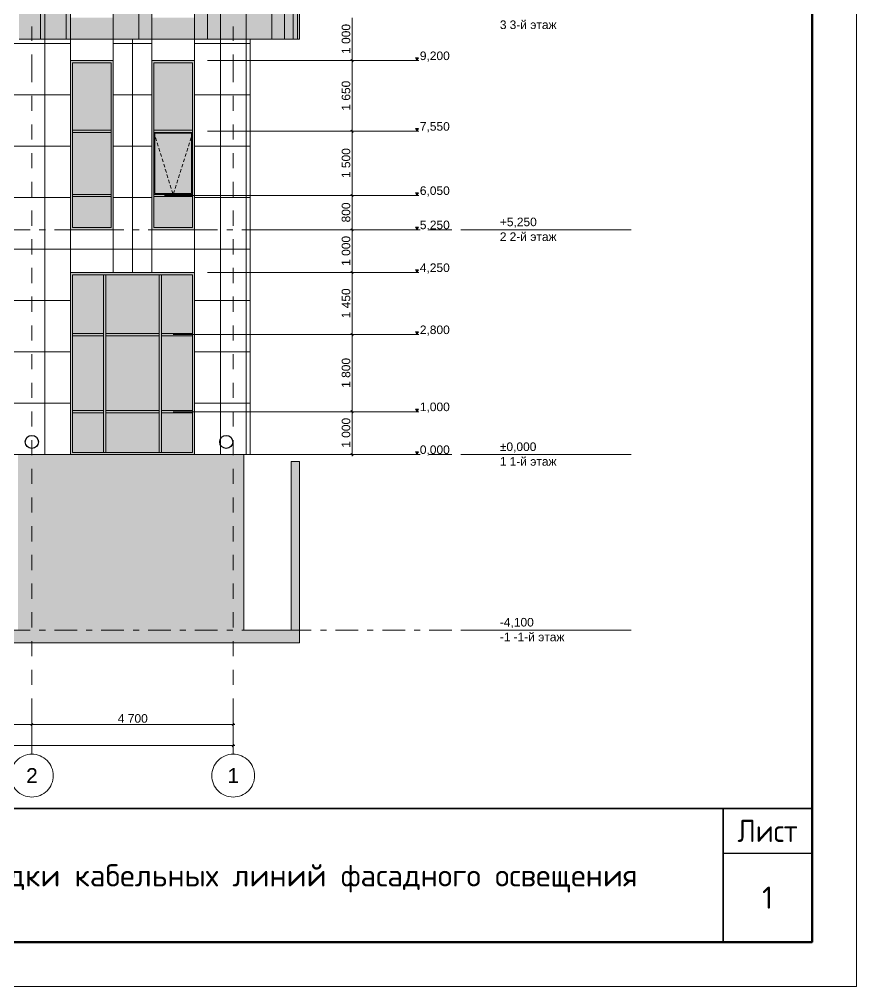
# Model space of a CAD drawing. Header units: millimetres. Extents: x 1499747 to 4230374, y -28481 to 441852.
# Drawn here: x 4068450 to 4087996, y 351399 to 373993 of the extents above; entities that cross this region are included whole.
import ezdxf
from ezdxf.enums import TextEntityAlignment as Align

# ---------------------------------------------------------------- set-up
doc = ezdxf.new("R2010")
doc.units = ezdxf.units.MM
doc.header["$MEASUREMENT"] = 0
doc.layers.add('Чертеж и Рисунок', color=7, linetype='Continuous')
doc.styles.add('РЎР“Р•РќР•Р\xa0Р\x98Р\xa0_РЎРўР\x98Р›Р¬_2', font='')
doc.styles.add('СПДС', font='isocpeur.ttf', dxfattribs={"width": 0.9})
doc.styles.get('РЎР“Р•РќР•Р\xa0Р\x98Р\xa0_РЎРўР\x98Р›Р¬_2').set_extended_font_data('GOST Common', italic=True)

# ---------------------------------------------------------------- blocks, each defined once
blk = doc.blocks.new('*U32')
at = {"lineweight": 0}
blk.add_lwpolyline([(-415, -5), (5, -5), (5, 292), (-415, 292)], close=True, dxfattribs=at)
at = {"color": 0, "linetype": 'Continuous', "lineweight": 50}
blk.add_lwpolyline([(-395, 287), (0, 287), (0, 0), (-395, 0)], close=True, dxfattribs=at)
at = {"lineweight": 35}
for points in [[(-120, 15), (0, 15)], [(-10, 15), (-10, 0)]]:
    blk.add_lwpolyline(points, dxfattribs=at)
blk.add_lwpolyline([(-10, 10), (0, 10)])
at = {"lineweight": 0}
blk.add_lwpolyline([(0, -5), (5, -5), (5, 0)], dxfattribs=at)
at = {"lineweight": -2, "insert": (-5, 12.5), "char_height": 2.5, "width": 10, "attachment_point": 5, "style": 'СПДС'}
blk.add_mtext('Лист', dxfattribs=at)
at = {"style": 'СПДС'}
for tag, p in [('ШИФР_ПРОЕКТА_ЛИСТ2', (-65, 7.5)), ('ЛИСТ_второй', (-5, 5))]:
    blk.add_attdef(tag, text='', height=2.5, dxfattribs=at).set_placement(p, align=Align.MIDDLE_CENTER)

msp = doc.modelspace()

# ---------------------------------------------------------------- hatches: boundary and pattern name
at = {"layer": 'Чертеж и Рисунок', "linetype": 'Continuous', "lineweight": 0, "true_color": 0xffffff}
for points in [[(4068441.89505, 399933.01142), (4068441.89505, 373528.37108), (4068941.89582, 373528.37108), (4068941.89582, 399933.01142)], [(4069541.89673, 377328.37688), (4069541.89673, 373528.37108), (4070642.09842, 373528.37108), (4070642.09842, 374028.37184), (4069642.19689, 374028.37184), (4069642.19689, 377328.37688)], [(4071242.09933, 377328.37688), (4071242.09933, 373528.37108), (4071542.09979, 373528.37108), (4071542.09979, 377328.37688)], [(4072842.10178, 375428.37398), (4072842.10178, 373528.37108), (4073142.10224, 373528.37108), (4073142.10224, 375428.37398)], [(4073742.10315, 375428.37398), (4073742.10315, 373528.37108), (4074342.10407, 373528.37108), (4074342.10407, 375428.37398)], [(4074642.10453, 373528.37108), (4074842.00483, 373528.37108), (4074842.00483, 375428.37398), (4074642.10453, 375428.37398)]]:
    msp.add_hatch(color=7, dxfattribs=at).paths.add_polyline_path(points)
at = {"layer": 'Чертеж и Рисунок', "linetype": 'Continuous', "lineweight": 0, "true_color": 0x868d8e}
for points in [[(4068941.89582, 377328.37688), (4068941.89582, 373528.37108), (4069541.89673, 373528.37108), (4069541.89673, 377328.37688)], [(4070642.09842, 377328.37688), (4070642.09842, 373528.37108), (4071242.09933, 373528.37108), (4071242.09933, 377328.37688)], [(4074842.00483, 373528.37108), (4074992.00506, 373528.37108), (4074992.00506, 377328.37688), (4074842.00483, 377328.37688)], [(4072542.10132, 375428.37398), (4072542.10132, 373528.37108), (4072842.10178, 373528.37108), (4072842.10178, 375428.37398)], [(4073742.10315, 375428.37398), (4073142.10224, 375428.37398), (4073142.10224, 373528.37108), (4073742.10315, 373528.37108)], [(4074342.10407, 375428.37398), (4074342.10407, 373528.37108), (4074642.10453, 373528.37108), (4074642.10453, 375428.37398)], [(4071542.09979, 374028.37184), (4071542.09979, 373528.37108), (4072542.10132, 373528.37108), (4072542.10132, 374028.37184)]]:
    msp.add_hatch(color=252, dxfattribs=at).paths.add_polyline_path(points)
at = {"layer": 'Чертеж и Рисунок', "linetype": 'Continuous', "lineweight": 0, "true_color": 0x2e2e2e}
for points in [[(4070641.69842, 373028.37032), (4069641.69689, 373028.37032), (4069691.69696, 372978.37024), (4070591.69834, 372978.37024)], [(4069641.69689, 373028.37032), (4069641.69689, 371378.36779), (4069691.69696, 371378.36779), (4069691.69696, 372978.37024)], [(4070591.69834, 372978.37024), (4070591.69834, 371378.36779), (4070641.69842, 371378.36779), (4070641.69842, 373028.37032)], [(4071541.69979, 373028.37032), (4071591.69987, 372978.37024), (4072491.70124, 372978.37024), (4072541.70132, 373028.37032)], [(4071541.69979, 371378.36779), (4071591.69987, 371378.36779), (4071591.69987, 372978.37024), (4071541.69979, 373028.37032)], [(4072541.70132, 371378.36779), (4072541.70132, 373028.37032), (4072491.70124, 372978.37024), (4072491.70124, 371378.36779)], [(4069641.69689, 369878.3655), (4069691.69696, 369878.3655), (4069691.69696, 371378.36779), (4069641.69689, 371378.36779)], [(4069691.69696, 371403.36783), (4069691.69696, 371353.36776), (4070591.69834, 371353.36776), (4070591.69834, 371403.36783)], [(4070641.69842, 369878.3655), (4070641.69842, 371378.36779), (4070591.69834, 371378.36779), (4070591.69834, 369878.3655)], [(4071541.69979, 369878.3655), (4071591.69987, 369878.3655), (4071591.69987, 371378.36779), (4071541.69979, 371378.36779)], [(4071591.69987, 371403.36783), (4071591.69987, 371353.36776), (4072491.70124, 371353.36776), (4072491.70124, 371403.36783)], [(4072541.70132, 369878.3655), (4072541.70132, 371378.36779), (4072491.70124, 371378.36779), (4072491.70124, 369878.3655)], [(4069641.69689, 369878.3655), (4069641.69689, 369078.36428), (4069691.69696, 369128.36436), (4069691.69696, 369878.3655)], [(4070591.69834, 369903.36554), (4069691.69696, 369903.36554), (4069691.69696, 369853.36546), (4070591.69834, 369853.36546)], [(4070641.69842, 369878.3655), (4070591.69834, 369878.3655), (4070591.69834, 369128.36436), (4070641.69842, 369078.36428)], [(4071541.69979, 369878.3655), (4071541.69979, 369078.36428), (4071591.69987, 369128.36436), (4071591.69987, 369878.3655)], [(4072491.70124, 369903.36554), (4071591.69987, 369903.36554), (4071591.69987, 369853.36546), (4072491.70124, 369853.36546)], [(4072541.70132, 369878.3655), (4072491.70124, 369878.3655), (4072491.70124, 369128.36436), (4072541.70132, 369078.36428)], [(4069641.69689, 369078.36428), (4070641.69842, 369078.36428), (4070591.69834, 369128.36436), (4069691.69696, 369128.36436)], [(4071541.69979, 369078.36428), (4072541.70132, 369078.36428), (4072491.70124, 369128.36436), (4071591.69987, 369128.36436)], [(4069641.99689, 367128.3613), (4069691.99696, 367128.3613), (4069691.99696, 368028.36268), (4069641.99689, 368078.36275)], [(4070441.99811, 368078.36275), (4069641.99689, 368078.36275), (4069691.99696, 368028.36268), (4070441.99811, 368028.36268)], [(4070441.99811, 368078.36275), (4070441.99811, 368028.36268), (4071091.9991, 368028.36268), (4071091.9991, 368078.36275)], [(4071091.9991, 368078.36275), (4071091.9991, 368028.36268), (4071742.0001, 368028.36268), (4071742.0001, 368078.36275)], [(4071742.0001, 368078.36275), (4071742.0001, 368028.36268), (4072492.00124, 368028.36268), (4072542.00132, 368078.36275)], [(4072542.00132, 367128.3613), (4072542.00132, 368078.36275), (4072492.00124, 368028.36268), (4072492.00124, 367128.3613)], [(4070416.99807, 368028.36268), (4070416.99807, 367128.3613), (4070466.99815, 367128.3613), (4070466.99815, 368028.36268)], [(4071717.00006, 368028.36268), (4071717.00006, 367128.3613), (4071767.00013, 367128.3613), (4071767.00013, 368028.36268)], [(4069641.99689, 366628.36054), (4069691.99696, 366628.36054), (4069691.99696, 367128.3613), (4069641.99689, 367128.3613)], [(4070416.99807, 367128.3613), (4070416.99807, 366628.36054), (4070466.99815, 366628.36054), (4070466.99815, 367128.3613)], [(4071717.00006, 367128.3613), (4071717.00006, 366628.36054), (4071767.00013, 366628.36054), (4071767.00013, 367128.3613)], [(4072542.00132, 366628.36054), (4072542.00132, 367128.3613), (4072492.00124, 367128.3613), (4072492.00124, 366628.36054)], [(4069641.99689, 366228.35993), (4069691.99696, 366228.35993), (4069691.99696, 366628.36054), (4069641.99689, 366628.36054)], [(4069691.99696, 366653.36058), (4069691.99696, 366603.3605), (4070416.99807, 366603.3605), (4070416.99807, 366653.36058)], [(4070416.99807, 366628.36054), (4070416.99807, 366228.35993), (4070466.99815, 366228.35993), (4070466.99815, 366628.36054)], [(4070466.99815, 366603.3605), (4071091.9991, 366603.3605), (4071091.9991, 366653.36058), (4070466.99815, 366653.36058)], [(4071091.9991, 366653.36058), (4071091.9991, 366603.3605), (4071717.00006, 366603.3605), (4071717.00006, 366653.36058)], [(4071717.00006, 366628.36054), (4071717.00006, 366228.35993), (4071767.00013, 366228.35993), (4071767.00013, 366628.36054)], [(4071767.00013, 366653.36058), (4071767.00013, 366603.3605), (4072492.00124, 366603.3605), (4072492.00124, 366653.36058)], [(4072542.00132, 366228.35993), (4072542.00132, 366628.36054), (4072492.00124, 366628.36054), (4072492.00124, 366228.35993)], [(4069641.99689, 364828.35779), (4069691.99696, 364828.35779), (4069691.99696, 366228.35993), (4069641.99689, 366228.35993)], [(4070416.99807, 366228.35993), (4070416.99807, 364828.35779), (4070466.99815, 364828.35779), (4070466.99815, 366228.35993)], [(4071717.00006, 366228.35993), (4071717.00006, 364828.35779), (4071767.00013, 364828.35779), (4071767.00013, 366228.35993)], [(4072542.00132, 364828.35779), (4072542.00132, 366228.35993), (4072492.00124, 366228.35993), (4072492.00124, 364828.35779)], [(4069641.99689, 364828.35779), (4069641.99689, 363828.35626), (4069691.99696, 363878.35634), (4069691.99696, 364828.35779)], [(4069691.99696, 364853.35783), (4069691.99696, 364803.35775), (4070416.99807, 364803.35775), (4070416.99807, 364853.35783)], [(4070466.99815, 364828.35779), (4070416.99807, 364828.35779), (4070416.99807, 363878.35634), (4070466.99815, 363878.35634)], [(4070466.99815, 364803.35775), (4071091.9991, 364803.35775), (4071091.9991, 364853.35783), (4070466.99815, 364853.35783)], [(4071091.9991, 364853.35783), (4071091.9991, 364803.35775), (4071717.00006, 364803.35775), (4071717.00006, 364853.35783)], [(4071717.00006, 364828.35779), (4071717.00006, 363878.35634), (4071767.00013, 363878.35634), (4071767.00013, 364828.35779)], [(4071767.00013, 364853.35783), (4071767.00013, 364803.35775), (4072492.00124, 364803.35775), (4072492.00124, 364853.35783)], [(4072542.00132, 364828.35779), (4072492.00124, 364828.35779), (4072492.00124, 363878.35634), (4072542.00132, 363828.35626)], [(4070441.99811, 363828.35626), (4070441.99811, 363878.35634), (4069691.99696, 363878.35634), (4069641.99689, 363828.35626)], [(4071091.9991, 363828.35626), (4071091.9991, 363878.35634), (4070441.99811, 363878.35634), (4070441.99811, 363828.35626)], [(4071742.0001, 363828.35626), (4071742.0001, 363878.35634), (4071091.9991, 363878.35634), (4071091.9991, 363828.35626)], [(4071742.0001, 363828.35626), (4072542.00132, 363828.35626), (4072492.00124, 363878.35634), (4071742.0001, 363878.35634)]]:
    msp.add_hatch(color=250, dxfattribs=at).paths.add_polyline_path(points)
at = {"layer": 'Чертеж и Рисунок', "linetype": 'Continuous', "lineweight": 0, "true_color": 0x000000}
for points in [[(4077731.30925, 373028.37032), (4077767.5093, 373090.87041), (4077695.00919, 373090.87041)], [(4077731.30925, 371378.36779), (4077767.5093, 371440.86789), (4077695.00919, 371440.86789)], [(4077731.30925, 369878.3655), (4077767.5093, 369940.8656), (4077695.00919, 369940.8656)], [(4077731.30925, 369078.36428), (4077767.5093, 369140.86438), (4077695.00919, 369140.86438)], [(4077731.30925, 368078.36275), (4077767.5093, 368140.86285), (4077695.00919, 368140.86285)], [(4077731.30925, 366628.36054), (4077767.5093, 366690.86063), (4077695.00919, 366690.86063)], [(4077731.30925, 364828.35779), (4077767.5093, 364890.85788), (4077695.00919, 364890.85788)], [(4077731.30925, 363828.35626), (4077767.5093, 363890.85635), (4077695.00919, 363890.85635)]]:
    msp.add_hatch(color=18, dxfattribs=at).paths.add_polyline_path(points)
at = {"layer": 'Чертеж и Рисунок', "linetype": 'Continuous', "lineweight": 0, "true_color": 0x84adf9}
for points in [[(4070591.69834, 372978.37024), (4069691.69696, 372978.37024), (4069691.69696, 371403.36783), (4070591.69834, 371403.36783)], [(4071591.69987, 371403.36783), (4072491.70124, 371403.36783), (4072491.70124, 372978.37024), (4071591.69987, 372978.37024)], [(4070591.69834, 371353.36776), (4069691.69696, 371353.36776), (4069691.69696, 369903.36554), (4070591.69834, 369903.36554)], [(4071611.6999, 369923.36557), (4072471.70121, 369923.36557), (4072471.70121, 371333.36773), (4071611.6999, 371333.36773)], [(4069691.69696, 369128.36436), (4070591.69834, 369128.36436), (4070591.69834, 369853.36546), (4069691.69696, 369853.36546)], [(4071591.69987, 369128.36436), (4072491.70124, 369128.36436), (4072491.70124, 369853.36546), (4071591.69987, 369853.36546)], [(4070416.99807, 368028.36268), (4069691.99696, 368028.36268), (4069691.99696, 366653.36058), (4070416.99807, 366653.36058), (4070416.99807, 367128.3613)], [(4070466.99815, 368028.36268), (4070466.99815, 366653.36058), (4071717.00006, 366653.36058), (4071717.00006, 367128.3613), (4071717.00006, 368028.36268)], [(4071767.00013, 368028.36268), (4071767.00013, 366653.36058), (4072492.00124, 366653.36058), (4072492.00124, 367128.3613), (4072492.00124, 368028.36268)], [(4069691.99696, 364853.35783), (4070416.99807, 364853.35783), (4070416.99807, 366228.35993), (4070416.99807, 366603.3605), (4069691.99696, 366603.3605)], [(4070466.99815, 364853.35783), (4071717.00006, 364853.35783), (4071717.00006, 366228.35993), (4071717.00006, 366603.3605), (4070466.99815, 366603.3605)], [(4071767.00013, 364853.35783), (4072492.00124, 364853.35783), (4072492.00124, 366228.35993), (4072492.00124, 366603.3605), (4071767.00013, 366603.3605)], [(4069691.99696, 364803.35775), (4069691.99696, 363878.35634), (4070416.99807, 363878.35634), (4070416.99807, 364803.35775)], [(4071717.00006, 364803.35775), (4070466.99815, 364803.35775), (4070466.99815, 363878.35634), (4071717.00006, 363878.35634)], [(4071767.00013, 364803.35775), (4071767.00013, 363878.35634), (4072492.00124, 363878.35634), (4072492.00124, 364803.35775)]]:
    msp.add_hatch(color=161, dxfattribs=at).paths.add_polyline_path(points)
at = {"layer": 'Чертеж и Рисунок', "linetype": 'Continuous', "lineweight": 0, "true_color": 0xf7fdff}
for points in [[(4071591.69987, 369903.36554), (4071611.6999, 369923.36557), (4071611.6999, 371333.36773), (4071591.69987, 371353.36776)], [(4072491.70124, 371353.36776), (4071591.69987, 371353.36776), (4071611.6999, 371333.36773), (4072471.70121, 371333.36773)], [(4072491.70124, 369903.36554), (4072491.70124, 371353.36776), (4072471.70121, 371333.36773), (4072471.70121, 369923.36557)], [(4072491.70124, 369903.36554), (4072471.70121, 369923.36557), (4071611.6999, 369923.36557), (4071591.69987, 369903.36554)]]:
    msp.add_hatch(color=7, dxfattribs=at).paths.add_polyline_path(points)
at = {"layer": 'Чертеж и Рисунок', "linetype": 'Continuous', "lineweight": 0, "true_color": 0x7f7f7f}
for points in [[(4068416.99502, 363828.35626), (4068416.99502, 359728.35), (4069066.99601, 359728.35), (4069066.99601, 363828.35626)], [(4069066.99601, 363628.35595), (4073192.00231, 363628.35595), (4073192.00231, 363828.35626), (4069066.99601, 363828.35626)], [(4073192.00231, 363828.35626), (4073192.00231, 359728.35), (4073692.00308, 359728.35), (4073692.00308, 363828.35626)], [(4069066.99601, 363428.35565), (4073192.00231, 363428.35565), (4073192.00231, 363628.35595), (4069066.99601, 363628.35595)], [(4074991.90506, 363668.35602), (4074791.90476, 363668.35602), (4074791.90476, 359728.35), (4074991.90506, 359728.35)], [(4069066.99601, 363428.35565), (4069066.99601, 359728.35), (4073192.00231, 359728.35), (4073192.00231, 363428.35565)], [(4040291.95205, 359428.34954), (4074991.90506, 359428.34954), (4074991.90506, 359728.35), (4040291.95205, 359728.35)]]:
    msp.add_hatch(color=8, dxfattribs=at).paths.add_polyline_path(points)

# ---------------------------------------------------------------- linework, layer by layer
at = {"color": 4, "lineweight": 30}
for centre in [(4068741.99551, 364122.94576), (4073279.68554, 364122.94576)]:
    msp.add_circle(centre, 153.33953, dxfattribs=at)
at = {"layer": 'Чертеж и Рисунок', "color": 253, "linetype": 'Continuous', "lineweight": 5, "true_color": 0xaaaaaa}
for points in [[(4069042.19597, 373528.37108), (4069042.19597, 404178.45791)], [(4069642.19689, 373528.37108), (4069642.19689, 404178.45791)], [(4070642.19842, 373528.37108), (4070642.19842, 404178.45791)], [(4071242.19933, 373528.37108), (4071242.19933, 404178.45791)], [(4071542.29979, 373528.37108), (4071542.29979, 404178.45791)], [(4072542.10132, 373528.37108), (4072542.10132, 377328.37688)], [(4073142.10224, 373528.37108), (4073142.10224, 377328.37688)], [(4073742.10315, 373578.37116), (4073742.10315, 377328.37688)], [(4074342.10407, 373528.37108), (4074342.10407, 377328.37688)], [(4074942.10499, 373528.37108), (4074942.10499, 377328.37688)], [(4068941.89582, 373528.37108), (4069642.19689, 373528.37108)], [(4069041.89597, 373528.37108), (4069041.89597, 363828.35626)], [(4069641.69689, 373528.37108), (4069641.69689, 363828.35626)], [(4070641.69842, 373528.37108), (4070641.69842, 368078.36275)], [(4070642.09842, 373528.37108), (4071542.09979, 373528.37108)], [(4071091.6991, 373528.37108), (4071091.6991, 368078.36275)], [(4071541.69979, 373528.37108), (4071541.69979, 368078.36275)], [(4072541.70132, 373528.37108), (4072541.70132, 363828.35626)], [(4073141.70223, 373528.37108), (4073141.70223, 363828.35626)], [(4073741.70315, 373528.37108), (4073741.70315, 363828.35626)], [(4067841.99414, 373427.97093), (4069641.99689, 373427.97093)], [(4070641.69842, 373427.97093), (4071541.69979, 373427.97093)], [(4072542.00132, 373427.97093), (4073842.0033, 373427.97093)], [(4067841.99414, 372227.96909), (4069641.69689, 372227.96909)], [(4069641.69689, 372227.96909), (4069641.99689, 372227.96909)], [(4070641.69842, 372227.96909), (4071541.69979, 372227.96909)], [(4072542.00132, 372227.96909), (4073842.0033, 372227.96909)], [(4067841.99414, 371027.96726), (4069641.69689, 371027.96726)], [(4069641.69689, 371027.96726), (4069641.99689, 371027.96726)], [(4070641.69842, 371027.96726), (4071541.69979, 371027.96726)], [(4072542.00132, 371027.96726), (4073842.0033, 371027.96726)], [(4067841.99414, 369827.96543), (4069641.69689, 369827.96543)], [(4069641.69689, 369827.96543), (4069641.99689, 369827.96543)], [(4070641.69842, 369827.96543), (4071541.69979, 369827.96543)], [(4072542.00132, 369827.96543), (4073842.0033, 369827.96543)], [(4064941.98971, 368627.96359), (4069641.69689, 368627.96359)], [(4069641.79689, 368627.96359), (4072541.80132, 368627.96359)], [(4072541.90132, 368627.96359), (4072542.00132, 368627.96359)], [(4072542.00132, 368627.96359), (4073842.0033, 368627.96359)], [(4067841.99414, 367427.96176), (4069641.79689, 367427.96176)], [(4069641.79689, 367427.96176), (4069641.99689, 367427.96176)], [(4072542.00132, 367427.96176), (4073842.0033, 367427.96176)], [(4067841.99414, 366227.95993), (4069641.79689, 366227.95993)], [(4072542.00132, 366227.95993), (4073842.0033, 366227.95993)], [(4067841.99414, 365027.95809), (4069641.89689, 365027.95809)], [(4072542.00132, 365027.95809), (4073842.0033, 365027.95809)]]:
    msp.add_lwpolyline(points, dxfattribs=at)
at = {"layer": 'Чертеж и Рисунок', "color": 7, "linetype": 'Continuous', "lineweight": 5}
for points in [[(4068941.89582, 373528.37108), (4068941.89582, 399933.01142)], [(4069541.89673, 377328.37688), (4069541.89673, 373528.37108)], [(4071242.09933, 377328.37688), (4071242.09933, 373528.37108)], [(4074842.00483, 377328.37688), (4074842.00483, 373528.37108)], [(4074992.00506, 377328.37688), (4074992.00506, 373528.37108)], [(4071542.09979, 373528.37108), (4071542.09979, 376778.37604)], [(4072842.10178, 375428.37398), (4072842.10178, 373528.37108)], [(4073142.10224, 373528.37108), (4073142.10224, 375428.37398)], [(4073742.10315, 375428.37398), (4073742.10315, 373528.37108)], [(4074342.10407, 373528.37108), (4074342.10407, 375428.37398)], [(4074642.10453, 375428.37398), (4074642.10453, 373528.37108)], [(4070642.09842, 373528.37108), (4070642.09842, 374028.37184)], [(4076216.90693, 373028.37032), (4076216.90693, 374028.37184)], [(4068441.89505, 373528.37108), (4068941.89582, 373528.37108)], [(4069541.89673, 373528.37108), (4070642.09842, 373528.37108)], [(4071242.09933, 373528.37108), (4071542.09979, 373528.37108)], [(4072842.10178, 373528.37108), (4073142.10224, 373528.37108)], [(4073742.10315, 373528.37108), (4074342.10407, 373528.37108)], [(4073842.0033, 363828.35626), (4073842.0033, 373528.37108)], [(4074642.10453, 373528.37108), (4074842.00483, 373528.37108)], [(4074842.00483, 373528.37108), (4074992.00506, 373528.37108)], [(4069641.69689, 373028.37032), (4070641.69842, 373028.37032)], [(4071541.69979, 373028.37032), (4072541.70132, 373028.37032)], [(4077731.30925, 373028.37032), (4072841.70178, 373028.37032)], [(4076263.807, 373028.37032), (4072841.70178, 373028.37032)], [(4076191.90689, 373053.37035), (4076241.90697, 373003.37028)], [(4076216.90693, 371378.36779), (4076216.90693, 373028.37032)], [(4077731.30925, 373028.37032), (4077695.00919, 373090.87041)], [(4077695.00919, 373090.87041), (4077767.5093, 373090.87041)], [(4077767.5093, 373090.87041), (4077731.30925, 373028.37032)], [(4077731.30925, 373028.37032), (4077778.10932, 373028.37032)], [(4070591.69834, 372978.37024), (4069691.69696, 372978.37024)], [(4069691.69696, 371403.36783), (4069691.69696, 372978.37024)], [(4070591.69834, 371403.36783), (4070591.69834, 372978.37024)], [(4072491.70124, 372978.37024), (4071591.69987, 372978.37024)], [(4071591.69987, 371403.36783), (4071591.69987, 372978.37024)], [(4072491.70124, 371403.36783), (4072491.70124, 372978.37024)], [(4077731.30925, 371378.36779), (4077695.00919, 371440.86789)], [(4077695.00919, 371440.86789), (4077767.5093, 371440.86789)], [(4077767.5093, 371440.86789), (4077731.30925, 371378.36779)], [(4069691.69696, 371378.36779), (4069691.69696, 371403.36783)], [(4070591.69834, 371403.36783), (4069691.69696, 371403.36783)], [(4069691.69696, 371353.36776), (4069691.69696, 371378.36779)], [(4070591.69834, 371353.36776), (4069691.69696, 371353.36776)], [(4069691.69696, 369878.3655), (4069691.69696, 371353.36776)], [(4070591.69834, 371378.36779), (4070591.69834, 371403.36783)], [(4070591.69834, 371353.36776), (4070591.69834, 371378.36779)], [(4070591.69834, 369903.36554), (4070591.69834, 371353.36776)], [(4071591.69987, 371378.36779), (4071591.69987, 371403.36783)], [(4072491.70124, 371403.36783), (4071591.69987, 371403.36783)], [(4071591.69987, 371353.36776), (4071591.69987, 371378.36779)], [(4072491.70124, 371353.36776), (4071591.69987, 371353.36776)], [(4071591.69987, 369878.3655), (4071591.69987, 371353.36776)], [(4071611.6999, 371333.36773), (4071611.6999, 369923.36557)], [(4072471.70121, 371333.36773), (4071611.6999, 371333.36773)], [(4072471.70121, 369923.36557), (4072471.70121, 371333.36773)], [(4072491.70124, 371378.36779), (4072491.70124, 371403.36783)], [(4072491.70124, 371353.36776), (4072491.70124, 371378.36779)], [(4072491.70124, 369903.36554), (4072491.70124, 371353.36776)], [(4077731.30925, 371378.36779), (4072841.70178, 371378.36779)], [(4076263.807, 371378.36779), (4072841.70178, 371378.36779)], [(4076191.90689, 371403.36783), (4076241.90697, 371353.36776)], [(4076216.90693, 369878.3655), (4076216.90693, 371378.36779)], [(4077731.30925, 371378.36779), (4077778.10932, 371378.36779)], [(4069691.69696, 369903.36554), (4070591.69834, 369903.36554)], [(4069691.69696, 369128.36436), (4069691.69696, 369878.3655)], [(4069691.69696, 369853.36546), (4070591.69834, 369853.36546)], [(4070591.69834, 369878.3655), (4070591.69834, 369903.36554)], [(4070591.69834, 369853.36546), (4070591.69834, 369878.3655)], [(4070591.69834, 369128.36436), (4070591.69834, 369853.36546)], [(4071591.69987, 369903.36554), (4072491.70124, 369903.36554)], [(4071591.69987, 369128.36436), (4071591.69987, 369878.3655)], [(4071591.69987, 369853.36546), (4072491.70124, 369853.36546)], [(4071611.6999, 369923.36557), (4072471.70121, 369923.36557)], [(4076263.807, 369878.3655), (4071841.70025, 369878.3655)], [(4072491.70124, 369878.3655), (4072491.70124, 369903.36554)], [(4072491.70124, 369853.36546), (4072491.70124, 369878.3655)], [(4072491.70124, 369128.36436), (4072491.70124, 369853.36546)], [(4077731.30925, 369878.3655), (4072841.70178, 369878.3655)], [(4076191.90689, 369903.36554), (4076241.90697, 369853.36546)], [(4076216.90693, 369078.36428), (4076216.90693, 369878.3655)], [(4077731.30925, 369878.3655), (4077695.00919, 369940.8656)], [(4077695.00919, 369940.8656), (4077767.5093, 369940.8656)], [(4077767.5093, 369940.8656), (4077731.30925, 369878.3655)], [(4077731.30925, 369878.3655), (4077778.10932, 369878.3655)], [(4070641.69842, 369078.36428), (4069641.69689, 369078.36428)], [(4070591.69834, 369128.36436), (4069691.69696, 369128.36436)], [(4072541.70132, 369078.36428), (4071541.69979, 369078.36428)], [(4072491.70124, 369128.36436), (4071591.69987, 369128.36436)], [(4072541.70132, 369078.36428), (4072541.90132, 369078.36428)], [(4076263.807, 369078.36428), (4073742.00315, 369078.36428)], [(4077731.30925, 369078.36428), (4073992.00353, 369078.36428)], [(4076191.90689, 369103.36432), (4076241.90697, 369053.36424)], [(4076216.90693, 368078.36275), (4076216.90693, 369078.36428)], [(4077731.30925, 369078.36428), (4077695.00919, 369140.86438)], [(4077695.00919, 369140.86438), (4077767.5093, 369140.86438)], [(4077767.5093, 369140.86438), (4077731.30925, 369078.36428)], [(4077731.30925, 369078.36428), (4077778.10932, 369078.36428)], [(4078867.21098, 369078.36428), (4078967.21113, 369078.36428)], [(4078967.21113, 369078.36428), (4079067.21129, 369078.36428)], [(4079267.21159, 369078.36428), (4079067.21129, 369078.36428)], [(4079267.21159, 369078.36428), (4079667.2122, 369078.36428)], [(4082729.21688, 369078.36428), (4079667.2122, 369078.36428)], [(4072541.80132, 368878.36397), (4072541.90132, 368878.36397)], [(4069641.99689, 363828.35626), (4069641.99689, 368078.36275)], [(4069641.99689, 368078.36275), (4072542.00132, 368078.36275)], [(4072542.00132, 368078.36275), (4072542.00132, 363828.35626)], [(4077731.30925, 368078.36275), (4072842.00178, 368078.36275)], [(4076263.807, 368078.36275), (4072842.00178, 368078.36275)], [(4076191.90689, 368103.36279), (4076241.90697, 368053.36271)], [(4076216.90693, 366628.36054), (4076216.90693, 368078.36275)], [(4077731.30925, 368078.36275), (4077695.00919, 368140.86285)], [(4077695.00919, 368140.86285), (4077767.5093, 368140.86285)], [(4077767.5093, 368140.86285), (4077731.30925, 368078.36275)], [(4077731.30925, 368078.36275), (4077778.10932, 368078.36275)], [(4069691.99696, 367128.3613), (4069691.99696, 368028.36268)], [(4069691.99696, 368028.36268), (4070416.99807, 368028.36268)], [(4070416.99807, 367128.3613), (4070416.99807, 368028.36268)], [(4070416.99807, 368028.36268), (4070441.99811, 368028.36268)], [(4070441.99811, 368028.36268), (4070466.99815, 368028.36268)], [(4070466.99815, 368028.36268), (4071091.9991, 368028.36268)], [(4070466.99815, 367128.3613), (4070466.99815, 368028.36268)], [(4071091.9991, 368028.36268), (4071717.00006, 368028.36268)], [(4071717.00006, 367128.3613), (4071717.00006, 368028.36268)], [(4071717.00006, 368028.36268), (4071742.0001, 368028.36268)], [(4071742.0001, 368028.36268), (4071767.00013, 368028.36268)], [(4071767.00013, 368028.36268), (4072492.00124, 368028.36268)], [(4071767.00013, 367128.3613), (4071767.00013, 368028.36268)], [(4072492.00124, 367128.3613), (4072492.00124, 368028.36268)], [(4069691.99696, 366628.36054), (4069691.99696, 367128.3613)], [(4070416.99807, 366653.36058), (4070416.99807, 367128.3613)], [(4070466.99815, 366653.36058), (4070466.99815, 367128.3613)], [(4071717.00006, 366653.36058), (4071717.00006, 367128.3613)], [(4071767.00013, 366653.36058), (4071767.00013, 367128.3613)], [(4072492.00124, 366628.36054), (4072492.00124, 367128.3613)], [(4077731.30925, 366628.36054), (4077695.00919, 366690.86063)], [(4077695.00919, 366690.86063), (4077767.5093, 366690.86063)], [(4077767.5093, 366690.86063), (4077731.30925, 366628.36054)], [(4070416.99807, 366653.36058), (4069691.99696, 366653.36058)], [(4069691.99696, 366228.35993), (4069691.99696, 366628.36054)], [(4070416.99807, 366603.3605), (4069691.99696, 366603.3605)], [(4070416.99807, 366628.36054), (4070416.99807, 366653.36058)], [(4070416.99807, 366603.3605), (4070416.99807, 366628.36054)], [(4070416.99807, 366228.35993), (4070416.99807, 366603.3605)], [(4070466.99815, 366628.36054), (4070466.99815, 366653.36058)], [(4071091.9991, 366653.36058), (4070466.99815, 366653.36058)], [(4070466.99815, 366603.3605), (4070466.99815, 366628.36054)], [(4070466.99815, 366228.35993), (4070466.99815, 366603.3605)], [(4071091.9991, 366603.3605), (4070466.99815, 366603.3605)], [(4071717.00006, 366653.36058), (4071091.9991, 366653.36058)], [(4071717.00006, 366603.3605), (4071091.9991, 366603.3605)], [(4071717.00006, 366628.36054), (4071717.00006, 366653.36058)], [(4071717.00006, 366603.3605), (4071717.00006, 366628.36054)], [(4071717.00006, 366228.35993), (4071717.00006, 366603.3605)], [(4071767.00013, 366628.36054), (4071767.00013, 366653.36058)], [(4072492.00124, 366653.36058), (4071767.00013, 366653.36058)], [(4071767.00013, 366603.3605), (4071767.00013, 366628.36054)], [(4071767.00013, 366228.35993), (4071767.00013, 366603.3605)], [(4072492.00124, 366603.3605), (4071767.00013, 366603.3605)], [(4076263.807, 366628.36054), (4072042.00055, 366628.36054)], [(4072492.00124, 366228.35993), (4072492.00124, 366628.36054)], [(4077731.30925, 366628.36054), (4072842.00178, 366628.36054)], [(4076191.90689, 366653.36058), (4076241.90697, 366603.3605)], [(4076216.90693, 364828.35779), (4076216.90693, 366628.36054)], [(4077731.30925, 366628.36054), (4077778.10932, 366628.36054)], [(4069691.99696, 364828.35779), (4069691.99696, 366228.35993)], [(4070416.99807, 364853.35783), (4070416.99807, 366228.35993)], [(4070466.99815, 364853.35783), (4070466.99815, 366228.35993)], [(4071717.00006, 364853.35783), (4071717.00006, 366228.35993)], [(4071767.00013, 364853.35783), (4071767.00013, 366228.35993)], [(4072492.00124, 364828.35779), (4072492.00124, 366228.35993)], [(4077731.30925, 364828.35779), (4077695.00919, 364890.85788)], [(4077695.00919, 364890.85788), (4077767.5093, 364890.85788)], [(4077767.5093, 364890.85788), (4077731.30925, 364828.35779)], [(4070416.99807, 364853.35783), (4069691.99696, 364853.35783)], [(4069691.99696, 363878.35634), (4069691.99696, 364828.35779)], [(4070416.99807, 364803.35775), (4069691.99696, 364803.35775)], [(4070416.99807, 364828.35779), (4070416.99807, 364853.35783)], [(4070416.99807, 364803.35775), (4070416.99807, 364828.35779)], [(4070416.99807, 363878.35634), (4070416.99807, 364803.35775)], [(4070466.99815, 364828.35779), (4070466.99815, 364853.35783)], [(4071091.9991, 364853.35783), (4070466.99815, 364853.35783)], [(4070466.99815, 364803.35775), (4070466.99815, 364828.35779)], [(4070466.99815, 363878.35634), (4070466.99815, 364803.35775)], [(4071091.9991, 364803.35775), (4070466.99815, 364803.35775)], [(4071717.00006, 364853.35783), (4071091.9991, 364853.35783)], [(4071717.00006, 364803.35775), (4071091.9991, 364803.35775)], [(4071717.00006, 364828.35779), (4071717.00006, 364853.35783)], [(4071717.00006, 364803.35775), (4071717.00006, 364828.35779)], [(4071717.00006, 363878.35634), (4071717.00006, 364803.35775)], [(4071767.00013, 364828.35779), (4071767.00013, 364853.35783)], [(4072492.00124, 364853.35783), (4071767.00013, 364853.35783)], [(4071767.00013, 364803.35775), (4071767.00013, 364828.35779)], [(4071767.00013, 363878.35634), (4071767.00013, 364803.35775)], [(4072492.00124, 364803.35775), (4071767.00013, 364803.35775)], [(4076263.807, 364828.35779), (4072042.00055, 364828.35779)], [(4072492.00124, 363878.35634), (4072492.00124, 364828.35779)], [(4077731.30925, 364828.35779), (4072842.00178, 364828.35779)], [(4076191.90689, 364853.35783), (4076241.90697, 364803.35775)], [(4076216.90693, 363828.35626), (4076216.90693, 364828.35779)], [(4077731.30925, 364828.35779), (4077778.10932, 364828.35779)], [(4067841.99414, 363828.35626), (4069641.99689, 363828.35626)], [(4070441.99811, 363828.35626), (4069641.99689, 363828.35626)], [(4070416.99807, 363878.35634), (4069691.99696, 363878.35634)], [(4070441.99811, 363878.35634), (4070416.99807, 363878.35634)], [(4070466.99815, 363878.35634), (4070441.99811, 363878.35634)], [(4071091.9991, 363828.35626), (4070441.99811, 363828.35626)], [(4071091.9991, 363878.35634), (4070466.99815, 363878.35634)], [(4071742.0001, 363878.35634), (4071091.9991, 363878.35634)], [(4071742.0001, 363828.35626), (4071091.9991, 363828.35626)], [(4072492.00124, 363878.35634), (4071742.0001, 363878.35634)], [(4072542.00132, 363828.35626), (4071742.0001, 363828.35626)], [(4072542.00132, 363828.35626), (4073842.0033, 363828.35626)], [(4076263.807, 363828.35626), (4073742.00315, 363828.35626)], [(4077731.30925, 363828.35626), (4073992.00353, 363828.35626)], [(4076191.90689, 363853.3563), (4076241.90697, 363803.35622)], [(4076216.90693, 363790.8562), (4076216.90693, 363828.35626)], [(4077731.30925, 363828.35626), (4077695.00919, 363890.85635)], [(4077695.00919, 363890.85635), (4077767.5093, 363890.85635)], [(4077767.5093, 363890.85635), (4077731.30925, 363828.35626)], [(4077731.30925, 363828.35626), (4077778.10932, 363828.35626)], [(4078867.21098, 363828.35626), (4078967.21113, 363828.35626)], [(4078967.21113, 363828.35626), (4079067.21129, 363828.35626)], [(4079267.21159, 363828.35626), (4079067.21129, 363828.35626)], [(4079267.21159, 363828.35626), (4079667.2122, 363828.35626)], [(4082729.21688, 363828.35626), (4079667.2122, 363828.35626)], [(4078867.21098, 359728.35), (4078967.21113, 359728.35)], [(4078967.21113, 359728.35), (4079067.21129, 359728.35)], [(4079267.21159, 359728.35), (4079067.21129, 359728.35)], [(4079267.21159, 359728.35), (4079667.2122, 359728.35)], [(4082729.21688, 359728.35), (4079667.2122, 359728.35)], [(4064041.98833, 357522.54663), (4068741.99551, 357522.54663)], [(4068766.99555, 357547.54666), (4068716.99547, 357497.54659)], [(4068741.99551, 357128.34602), (4068741.99551, 357569.4467)], [(4068741.99551, 357522.54663), (4073442.00269, 357522.54663)], [(4073417.00266, 357497.54659), (4073467.00273, 357547.54666)], [(4073442.00269, 357128.34602), (4073442.00269, 357569.4467)], [(4073442.00269, 357522.54663), (4073479.50275, 357522.54663)], [(4021641.89355, 357029.04587), (4073442.00269, 357029.04587)], [(4073417.00266, 357004.04583), (4073467.00273, 357054.04591)], [(4073442.00269, 356982.1458), (4073442.00269, 357075.84594)], [(4073442.00269, 357029.04587), (4073479.50275, 357029.04587)]]:
    msp.add_lwpolyline(points, dxfattribs=at)
at = {"layer": 'Чертеж и Рисунок', "color": 254, "linetype": 'Continuous', "lineweight": 5, "true_color": 0xcccccc}
msp.add_lwpolyline([(4074993.00506, 377328.37688), (4074993.00506, 373528.37108)], dxfattribs=at)
at = {"layer": 'Чертеж и Рисунок', "color": 8, "linetype": 'Continuous', "lineweight": 15}
for points in [[(4072542.10132, 374028.37184), (4072542.10132, 373528.37108)], [(4068741.99551, 373487.17102), (4068741.99551, 373828.37154)], [(4073442.00269, 373487.17102), (4073442.00269, 373828.37154)], [(4068941.89582, 373528.37108), (4069541.89673, 373528.37108)], [(4070642.09842, 373528.37108), (4071242.09933, 373528.37108)], [(4071542.09979, 373528.37108), (4072542.10132, 373528.37108)], [(4072542.10132, 373528.37108), (4072842.10178, 373528.37108)], [(4073142.10224, 373528.37108), (4073742.10315, 373528.37108)], [(4074342.10407, 373528.37108), (4074642.10453, 373528.37108)], [(4068741.99551, 372828.37001), (4068741.99551, 373169.67053)], [(4073442.00269, 372828.37001), (4073442.00269, 373169.67053)], [(4068741.99551, 372828.37001), (4068741.99551, 372525.06955)], [(4073442.00269, 372828.37001), (4073442.00269, 372525.06955)], [(4068741.99551, 372207.56906), (4068741.99551, 371854.76852)], [(4073442.00269, 372207.56906), (4073442.00269, 371854.76852)], [(4068741.99551, 371537.26804), (4068741.99551, 371184.5675)], [(4073442.00269, 371537.26804), (4073442.00269, 371184.5675)], [(4068741.99551, 370867.06701), (4068741.99551, 370514.26647)], [(4073442.00269, 370867.06701), (4073442.00269, 370514.26647)], [(4068741.99551, 370196.76599), (4068741.99551, 369843.96545)], [(4073442.00269, 370196.76599), (4073442.00269, 369843.96545)], [(4068741.99551, 369526.46496), (4068741.99551, 369173.66443)], [(4073442.00269, 369526.46496), (4073442.00269, 369173.66443)], [(4068741.99551, 368856.16394), (4068741.99551, 368503.3634)], [(4073442.00269, 368856.16394), (4073442.00269, 368503.3634)], [(4068741.99551, 368185.86292), (4068741.99551, 367833.16238)], [(4073442.00269, 368185.86292), (4073442.00269, 367833.16238)], [(4068741.99551, 367515.66189), (4068741.99551, 367162.86135)], [(4073442.00269, 367515.66189), (4073442.00269, 367162.86135)], [(4068741.99551, 366845.36087), (4068741.99551, 366492.56033)], [(4073442.00269, 366845.36087), (4073442.00269, 366492.56033)], [(4068741.99551, 366175.05984), (4068741.99551, 365822.25931)], [(4073442.00269, 366175.05984), (4073442.00269, 365822.25931)], [(4068741.99551, 365504.75882), (4068741.99551, 365152.05828)], [(4073442.00269, 365504.75882), (4073442.00269, 365152.05828)], [(4068741.99551, 364834.5578), (4068741.99551, 364481.75726)], [(4073442.00269, 364834.5578), (4073442.00269, 364481.75726)], [(4068741.99551, 364164.25677), (4068741.99551, 363811.45623)], [(4073442.00269, 364164.25677), (4073442.00269, 363811.45623)], [(4068741.99551, 363493.95575), (4068741.99551, 363141.15521)], [(4073442.00269, 363493.95575), (4073442.00269, 363141.15521)], [(4068741.99551, 362823.65472), (4068741.99551, 362470.85419)], [(4073442.00269, 362823.65472), (4073442.00269, 362470.85419)], [(4068741.99551, 362153.3537), (4068741.99551, 361800.65316)], [(4073442.00269, 362153.3537), (4073442.00269, 361800.65316)], [(4068741.99551, 361483.15268), (4068741.99551, 361130.35214)], [(4073442.00269, 361483.15268), (4073442.00269, 361130.35214)], [(4068741.99551, 360812.85165), (4068741.99551, 360460.05111)], [(4073442.00269, 360812.85165), (4073442.00269, 360460.05111)], [(4068741.99551, 360142.55063), (4068741.99551, 359789.75009)], [(4073442.00269, 360142.55063), (4073442.00269, 359789.75009)], [(4068741.99551, 359472.2496), (4068741.99551, 359119.54907)], [(4073442.00269, 359472.2496), (4073442.00269, 359119.54907)], [(4068741.99551, 358802.04858), (4068741.99551, 358449.24804)], [(4073442.00269, 358802.04858), (4073442.00269, 358449.24804)], [(4068741.99551, 358131.74756), (4068741.99551, 357828.34709)], [(4073442.00269, 358131.74756), (4073442.00269, 357828.34709)], [(4068741.99551, 357828.34709), (4068741.99551, 357487.14657)], [(4073442.00269, 357828.34709), (4073442.00269, 357487.14657)], [(4068741.99551, 357169.64609), (4068741.99551, 356828.34557)], [(4073442.00269, 357169.64609), (4073442.00269, 356828.34557)]]:
    msp.add_lwpolyline(points, dxfattribs=at)
at = {"layer": 'Чертеж и Рисунок', "color": 23, "linetype": 'Continuous', "lineweight": 5, "true_color": 0xbf8080}
for points in [[(4071625.39992, 371234.26757), (4071649.19995, 371157.96746)], [(4072458.00119, 371234.26757), (4072434.20115, 371157.96746)], [(4071664.09998, 371110.16738), (4071687.90001, 371033.76727)], [(4071702.70004, 370986.06719), (4071726.50007, 370909.66708)], [(4072380.70107, 370986.06719), (4072356.90104, 370909.66708)], [(4072419.30113, 371110.16738), (4072395.50109, 371033.76727)], [(4071741.4001, 370861.96701), (4071765.20013, 370785.56689)], [(4072342.00101, 370861.96701), (4072318.20098, 370785.56689)], [(4071780.10015, 370737.86682), (4071803.90019, 370661.4667)], [(4071818.80021, 370613.76663), (4071842.60025, 370537.36651)], [(4072264.60089, 370613.76663), (4072240.80086, 370537.36651)], [(4072303.30095, 370737.86682), (4072279.50092, 370661.4667)], [(4071857.50027, 370489.66644), (4071881.30031, 370413.26632)], [(4071896.10033, 370365.46625), (4071919.90037, 370289.16613)], [(4072187.30078, 370365.46625), (4072163.50074, 370289.16613)], [(4072226.00084, 370489.66644), (4072202.2008, 370413.26632)], [(4071934.80039, 370241.36606), (4071958.60043, 370165.06594)], [(4071973.50045, 370117.26587), (4071997.30049, 370040.86575)], [(4072109.90066, 370117.26587), (4072086.10062, 370040.86575)], [(4072148.60072, 370241.36606), (4072124.80068, 370165.06594)], [(4072012.20051, 369993.16568), (4072017.90052, 369974.76565)], [(4072017.90052, 369974.76565), (4072033.90054, 369923.36557)], [(4072065.50059, 369974.76565), (4072049.50057, 369923.36557)], [(4072071.2006, 369993.16568), (4072065.50059, 369974.76565)]]:
    msp.add_lwpolyline(points, dxfattribs=at)
at = {"layer": 'Чертеж и Рисунок', "color": 1, "linetype": 'Continuous', "lineweight": 0}
for points in [[(4068174.99465, 369078.36428), (4068704.19546, 369078.36428)], [(4068915.79578, 369078.36428), (4069056.89599, 369078.36428)], [(4069268.59632, 369078.36428), (4069797.79713, 369078.36428)], [(4070009.39745, 369078.36428), (4070150.49766, 369078.36428)], [(4070362.19799, 369078.36428), (4070891.3988, 369078.36428)], [(4071102.99912, 369078.36428), (4071244.19934, 369078.36428)], [(4071455.79966, 369078.36428), (4071985.00047, 369078.36428)], [(4072196.70079, 369078.36428), (4072337.80101, 369078.36428)], [(4072549.40133, 369078.36428), (4073078.60214, 369078.36428)], [(4073290.30246, 369078.36428), (4073431.40268, 369078.36428)], [(4073643.003, 369078.36428), (4074172.20381, 369078.36428)], [(4074383.90413, 369078.36428), (4074525.00435, 369078.36428)], [(4074736.70467, 369078.36428), (4075265.80548, 369078.36428)], [(4075477.5058, 369078.36428), (4075618.60602, 369078.36428)], [(4075830.30634, 369078.36428), (4076359.40715, 369078.36428)], [(4076571.10747, 369078.36428), (4076712.20769, 369078.36428)], [(4076923.90801, 369078.36428), (4077453.00882, 369078.36428)], [(4077664.70914, 369078.36428), (4077805.80936, 369078.36428)], [(4078017.50968, 369078.36428), (4078546.71049, 369078.36428)], [(4078758.31082, 369078.36428), (4078867.21098, 369078.36428)], [(4068174.99465, 363828.35626), (4068704.19546, 363828.35626)], [(4068915.79578, 363828.35626), (4069056.89599, 363828.35626)], [(4069268.59632, 363828.35626), (4069797.79713, 363828.35626)], [(4070009.39745, 363828.35626), (4070150.49766, 363828.35626)], [(4070362.19799, 363828.35626), (4070891.3988, 363828.35626)], [(4071102.99912, 363828.35626), (4071244.19934, 363828.35626)], [(4071455.79966, 363828.35626), (4071985.00047, 363828.35626)], [(4072196.70079, 363828.35626), (4072337.80101, 363828.35626)], [(4072549.40133, 363828.35626), (4073078.60214, 363828.35626)], [(4073290.30246, 363828.35626), (4073431.40268, 363828.35626)], [(4073643.003, 363828.35626), (4074172.20381, 363828.35626)], [(4074383.90413, 363828.35626), (4074525.00435, 363828.35626)], [(4074736.70467, 363828.35626), (4075265.80548, 363828.35626)], [(4075477.5058, 363828.35626), (4075618.60602, 363828.35626)], [(4075830.30634, 363828.35626), (4076359.40715, 363828.35626)], [(4076571.10747, 363828.35626), (4076712.20769, 363828.35626)], [(4076923.90801, 363828.35626), (4077453.00882, 363828.35626)], [(4077664.70914, 363828.35626), (4077805.80936, 363828.35626)], [(4078017.50968, 363828.35626), (4078546.71049, 363828.35626)], [(4078758.31082, 363828.35626), (4078867.21098, 363828.35626)], [(4068174.99465, 359728.35), (4068704.19546, 359728.35)], [(4068915.79578, 359728.35), (4069056.89599, 359728.35)], [(4069268.59632, 359728.35), (4069797.79713, 359728.35)], [(4070009.39745, 359728.35), (4070150.49766, 359728.35)], [(4070362.19799, 359728.35), (4070891.3988, 359728.35)], [(4071102.99912, 359728.35), (4071244.19934, 359728.35)], [(4071455.79966, 359728.35), (4071985.00047, 359728.35)], [(4072196.70079, 359728.35), (4072337.80101, 359728.35)], [(4072549.40133, 359728.35), (4073078.60214, 359728.35)], [(4073290.30246, 359728.35), (4073431.40268, 359728.35)], [(4073643.003, 359728.35), (4074172.20381, 359728.35)], [(4074383.90413, 359728.35), (4074525.00435, 359728.35)], [(4074736.70467, 359728.35), (4075265.80548, 359728.35)], [(4075477.5058, 359728.35), (4075618.60602, 359728.35)], [(4075830.30634, 359728.35), (4076359.40715, 359728.35)], [(4076571.10747, 359728.35), (4076712.20769, 359728.35)], [(4076923.90801, 359728.35), (4077453.00882, 359728.35)], [(4077664.70914, 359728.35), (4077805.80936, 359728.35)], [(4078017.50968, 359728.35), (4078546.71049, 359728.35)], [(4078758.31082, 359728.35), (4078867.21098, 359728.35)]]:
    msp.add_lwpolyline(points, dxfattribs=at)
at = {"layer": 'Чертеж и Рисунок', "color": 251, "linetype": 'Continuous', "lineweight": 5, "true_color": 0x6a6a6a}
for points in [[(4069641.79689, 368128.36283), (4069641.99689, 368128.36283)], [(4074791.90476, 363668.35602), (4074991.90506, 363668.35602)], [(4074791.90476, 359728.35), (4074791.90476, 363668.35602)], [(4074991.90506, 363668.35602), (4074991.90506, 359728.35)]]:
    msp.add_lwpolyline(points, dxfattribs=at)
at = {"layer": 'Чертеж и Рисунок', "color": 14, "linetype": 'Continuous', "lineweight": 15, "true_color": 0xa80f02}
msp.add_lwpolyline([(4073692.00308, 359728.35), (4073692.00308, 363828.35626)], dxfattribs=at)
at = {"layer": 'Чертеж и Рисунок', "color": 123, "linetype": 'Continuous', "lineweight": 20, "true_color": 0x71cebe}
for points in [[(4073692.00308, 359728.35), (4074791.90476, 359728.35)], [(4074991.90506, 359428.34954), (4074991.90506, 359728.35)], [(4040291.95205, 359428.34954), (4074991.90506, 359428.34954)]]:
    msp.add_lwpolyline(points, dxfattribs=at)
at = {"layer": 'Чертеж и Рисунок', "color": 8, "linetype": 'Continuous', "lineweight": 15}
for points in [[(4069241.99628, 356328.3448, 0.4142135624), (4068741.99551, 356828.34557, 0.4142135624), (4068241.99475, 356328.3448, 0.4142135624), (4068741.99551, 355828.34404, 0.4142135624)], [(4073942.00346, 356328.3448, 0.4142135624), (4073442.00269, 356828.34557, 0.4142135624), (4072942.00193, 356328.3448, 0.4142135624), (4073442.00269, 355828.34404, 0.4142135624)]]:
    msp.add_lwpolyline(points, format="xyb", close=True, dxfattribs=at)

# ---------------------------------------------------------------- block references
at = {"lineweight": 0, "xscale": 207.9448740141517, "yscale": 207.9448740141517, "zscale": 207.9448740141517}
msp.add_blockref('*U32', (4086956.71919, 352439.18272), dxfattribs=at).add_auto_attribs({'ЛИСТ_второй': '1', 'ШИФР_ПРОЕКТА_ЛИСТ2': 'План прокладки кабельных линий фасадного освещения'})

# ---------------------------------------------------------------- texts
at = {"layer": 'Чертеж и Рисунок', "color": 7, "linetype": 'Continuous', "lineweight": 15, "char_height": 200.0004799, "attachment_point": 7, "style": 'РЎР“Р•РќР•Р\xa0Р\x98Р\xa0_РЎРўР\x98Р›Р¬_2'}
for s, insert in [('\\A1;{\\pql;\\fArial|b0|i0|c204|p0;\\W1.000000;3}', (4079667.26334, 373763.35209)), ('\\A1;{\\pql;\\fArial|b0|i0|c204|p0;\\W1.000000;3-й этаж}', (4079895.84941, 373763.35209)), ('\\A1;{\\pql;\\fArial|b0|i0|c204|p0;\\W1.000000;9,200}', (4077798.93339, 373004.44502)), ('\\A1;{\\pql;\\fArial|b0|i0|c204|p0;\\W1.000000;7,550}', (4077798.93339, 371354.50725)), ('\\A1;{\\pql;\\fArial|b0|i0|c204|p0;\\W1.000000;6,050}', (4077798.93339, 369854.48035)), ('\\A1;{\\pql;\\fArial|b0|i0|c204|p0;\\W1.000000;5,250}', (4077798.93339, 369054.3886)), ('\\A1;{\\pql;\\fArial|b0|i0|c204|p0;\\W1.000000;+5,250}', (4079667.26334, 369123.88255)), ('\\A1;{\\pql;\\fArial|b0|i0|c204|p0;\\W1.000000;2}', (4079667.26334, 368816.99393)), ('\\A1;{\\pql;\\fArial|b0|i0|c204|p0;\\W1.000000;2-й этаж}', (4079895.84941, 368813.77964)), ('\\A1;{\\pql;\\fArial|b0|i0|c204|p0;\\W1.000000;4,250}', (4077798.93339, 368054.60471)), ('\\A1;{\\pql;\\fArial|b0|i0|c204|p0;\\W1.000000;2,800}', (4077798.93339, 366604.33208)), ('\\A1;{\\pql;\\fArial|b0|i0|c204|p0;\\W1.000000;1,000}', (4077798.93339, 364804.45643)), ('\\A1;{\\pql;\\fArial|b0|i0|c204|p0;\\W1.000000;0,000}', (4077798.93339, 363804.33498)), ('\\A1;{\\pql;\\fArial|b0|i0|c204|p0;\\W1.000000;±0,000}', (4079667.26334, 363873.82893)), ('\\A1;{\\pql;\\fArial|b0|i0|c204|p0;\\W1.000000;1}', (4079667.26334, 363566.95382)), ('\\A1;{\\pql;\\fArial|b0|i0|c204|p0;\\W1.000000;1-й этаж}', (4079895.84941, 363563.73952)), ('\\A1;{\\pql;\\fArial|b0|i0|c204|p0;\\W1.000000;-4,100}', (4079667.26334, 359773.83464)), ('\\A1;{\\pql;\\fArial|b0|i0|c204|p0;\\W1.000000;-1}', (4079667.26334, 359466.95952)), ('\\A1;{\\pql;\\fArial|b0|i0|c204|p0;\\W1.000000;-1-й этаж}', (4079987.22983, 359463.74523)), ('\\A1;{\\pql;\\fArial|b0|i0|c204|p0;\\W1.000000;4 700}', (4070748.65307, 357561.78329))]:
    msp.add_mtext(s, dxfattribs=dict(at, insert=insert))
at = {"layer": 'Чертеж и Рисунок', "color": 7, "linetype": 'Continuous', "lineweight": 15, "char_height": 200.0004799, "attachment_point": 7, "rotation": 90, "style": 'РЎР“Р•РќР•Р\xa0Р\x98Р\xa0_РЎРўР\x98Р›Р¬_2'}
for s, insert in [('\\A1;{\\pql;\\fArial|b0|i0|c204|p0;\\W1.000000;1 000}', (4076177.74805, 373185.10143)), ('\\A1;{\\pql;\\fArial|b0|i0|c204|p0;\\W1.000000;1 650}', (4076177.74805, 371860.07183)), ('\\A1;{\\pql;\\fArial|b0|i0|c204|p0;\\W1.000000;1 500}', (4076177.74805, 370285.25827)), ('\\A1;{\\pql;\\fArial|b0|i0|c204|p0;\\W1.000000;800}', (4076177.74805, 369249.50548)), ('\\A1;{\\pql;\\fArial|b0|i0|c204|p0;\\W1.000000;1 000}', (4076177.74805, 368235.26112)), ('\\A1;{\\pql;\\fArial|b0|i0|c204|p0;\\W1.000000;1 450}', (4076177.74805, 367010.06409)), ('\\A1;{\\pql;\\fArial|b0|i0|c204|p0;\\W1.000000;1 800}', (4076177.74805, 365385.17222)), ('\\A1;{\\pql;\\fArial|b0|i0|c204|p0;\\W1.000000;1 000}', (4076177.74805, 363985.34245))]:
    msp.add_mtext(s, dxfattribs=dict(at, insert=insert))
at = {"layer": 'Чертеж и Рисунок', "color": 8, "linetype": 'Continuous', "lineweight": 15, "char_height": 350.0007754, "attachment_point": 7, "style": 'РЎР“Р•РќР•Р\xa0Р\x98Р\xa0_РЎРўР\x98Р›Р¬_2'}
for s, insert in [('\\A1;{\\pql;\\fArial|b0|i0|c204|p0;\\W1.000000;2}', (4068608.35565, 356153.31471)), ('\\A1;{\\pql;\\fArial|b0|i0|c204|p0;\\W1.000000;1}', (4073308.41201, 356153.31471))]:
    msp.add_mtext(s, dxfattribs=dict(at, insert=insert))

doc.saveas('drawing.dxf')
